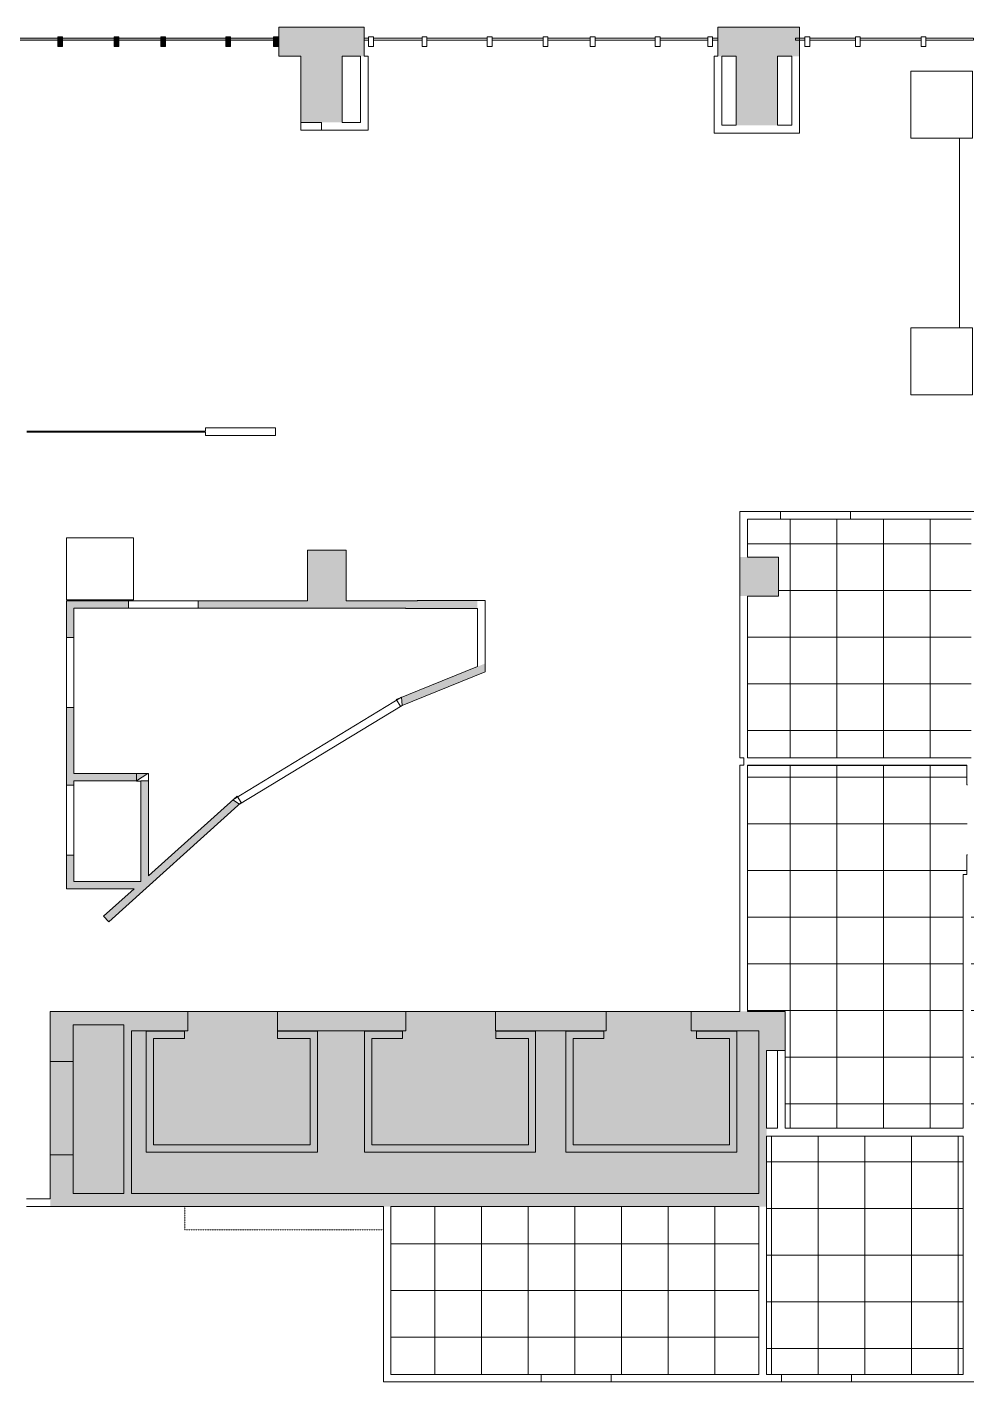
# Model space of a CAD drawing. Header units: inches. Extents: x -674 to 800, y -349 to 915.
# Drawn here: x -67 to 417, y 218 to 914 of the extents above; entities that cross this region are included whole.
import ezdxf

# ---------------------------------------------------------------- set-up
doc = ezdxf.new("R2010")
doc.units = ezdxf.units.IN
doc.header["$MEASUREMENT"] = 0
doc.linetypes.add('Overhead', pattern=[0.15625, 0.09375, -0.0625])
for name, color, linetype, lineweight in [('A-CLNG', 13, 'Continuous', 9), ('A-CLNG-PATT', 13, 'Continuous', 9), ('A-DETL-GENF', 92, 'Continuous', 9), ('A-DETL-THIN', 151, 'Continuous', 9), ('A-GLAZ-CURT', 52, 'Continuous', 13), ('A-GLAZ-CWMG', 51, 'Continuous', 13), ('A-WALL', 113, 'Continuous', 13), ('A-WALL-PATT', 111, 'Continuous', 13), ('I-WALL', 2, 'Continuous', 9), ('Q-CASE', 31, 'Continuous', 9), ('Q-SPCQ', 91, 'Continuous', 9)]:
    doc.layers.add(name, color=color, linetype=linetype, lineweight=lineweight)

# ---------------------------------------------------------------- blocks, each defined once
blk = doc.blocks.new('System Panel - Glazed-1562998-Reflected Ceiling Plan')
at = {"layer": 'A-GLAZ-CURT', "lineweight": 9}
blk.add_hatch(color=55, dxfattribs=at).paths.add_polyline_path([(15.5, 0.75), (15.5, 1.75), (-15.5, 1.75), (-15.5, 0.75)], flags=0)
at = {"layer": 'A-GLAZ-CURT', "color": 7, "lineweight": 20}
for p, q in [((-15.5, 0.75), (-15.5, 1.75)), ((-15.5, 1.75), (15.5, 1.75)), ((15.5, 0.75), (-15.5, 0.75)), ((15.5, 1.75), (15.5, 0.75))]:
    blk.add_line(p, q, dxfattribs=at)
blk = doc.blocks.new('System Panel - Glazed-1563110-Reflected Ceiling Plan')
at = {"layer": 'A-GLAZ-CURT', "lineweight": 9}
blk.add_hatch(color=55, dxfattribs=at).paths.add_polyline_path([(13.25, 0.75), (13.25, 1.75), (-13.25, 1.75), (-13.25, 0.75)], flags=0)
at = {"layer": 'A-GLAZ-CURT', "color": 7, "lineweight": 20}
for p, q in [((-13.25, 0.75), (-13.25, 1.75)), ((-13.25, 1.75), (13.25, 1.75)), ((13.25, 0.75), (-13.25, 0.75)), ((13.25, 1.75), (13.25, 0.75))]:
    blk.add_line(p, q, dxfattribs=at)
blk = doc.blocks.new('System Panel - Glazed-1563109-Reflected Ceiling Plan')
at = {"layer": 'A-GLAZ-CURT', "lineweight": 9}
blk.add_hatch(color=55, dxfattribs=at).paths.add_polyline_path([(10.75, 0.75), (10.75, 1.75), (-10.75, 1.75), (-10.75, 0.75)], flags=0)
at = {"layer": 'A-GLAZ-CURT', "color": 7, "lineweight": 20}
for p, q in [((-10.75, 0.75), (-10.75, 1.75)), ((-10.75, 1.75), (10.75, 1.75)), ((10.75, 0.75), (-10.75, 0.75)), ((10.75, 1.75), (10.75, 0.75))]:
    blk.add_line(p, q, dxfattribs=at)
blk = doc.blocks.new('System Panel - Glazed-1563111-Reflected Ceiling Plan')
at = {"layer": 'A-GLAZ-CURT', "lineweight": 9}
blk.add_hatch(color=55, dxfattribs=at).paths.add_polyline_path([(11, 0.75), (11, 1.75), (-11, 1.75), (-11, 0.75)], flags=0)
at = {"layer": 'A-GLAZ-CURT', "color": 7, "lineweight": 20}
for p, q in [((-11, 0.75), (-11, 1.75)), ((-11, 1.75), (11, 1.75)), ((11, 0.75), (-11, 0.75)), ((11, 1.75), (11, 0.75))]:
    blk.add_line(p, q, dxfattribs=at)
blk = doc.blocks.new('Rectangular Mullion - Rectangular Mullion 1-1562989-Reflected Ceiling Plan')
at = {"layer": 'A-GLAZ-CWMG', "lineweight": 9}
blk.add_hatch(color=55, dxfattribs=at).paths.add_polyline_path([(1.25, 2.5), (1.25, -2.5), (-1.25, -2.5), (-1.25, 2.5)], flags=0)
at = {"layer": 'A-GLAZ-CWMG', "color": 7, "lineweight": 20}
for p, q in [((1.25, 2.5), (-1.25, 2.5)), ((-1.25, 2.5), (-1.25, -2.5)), ((1.25, -2.5), (1.25, 2.5)), ((-1.25, -2.5), (1.25, -2.5))]:
    blk.add_line(p, q, dxfattribs=at)
blk = doc.blocks.new('Upper Cabinet - Standard Upper Cabinet-1638102-Reflected Ceiling Plan')
at = {"layer": 'Q-CASE', "linetype": 'Overhead'}
for p, q in [((-47.26, 0), (-47.26, -12)), ((-47.26, -12), (54.99, -12))]:
    blk.add_line(p, q, dxfattribs=at)
blk = doc.blocks.new('Refrigerator - Default-495183-Reflected Ceiling Plan')
at = {"layer": 'Q-SPCQ'}
for p, q in [((17.25, 15.3), (-17.25, 15.3)), ((-17.25, 15.3), (-17.25, -16.45)), ((17.25, -16.45), (17.25, 15.3)), ((-17.25, -16.45), (17.25, -16.45))]:
    blk.add_line(p, q, dxfattribs=at)
blk = doc.blocks.new('System Panel - Glazed-1615440-Reflected Ceiling Plan')
at = {"layer": 'A-GLAZ-CURT', "color": 7, "lineweight": 20}
for p, q in [((-1.125, 0.75), (-1.125, 1.75)), ((-1.125, 1.75), (1.125, 1.75)), ((1.125, 0.75), (-1.125, 0.75)), ((1.125, 1.75), (1.125, 0.75))]:
    blk.add_line(p, q, dxfattribs=at)
blk = doc.blocks.new('System Panel - Glazed-1563093-Reflected Ceiling Plan')
at = {"layer": 'A-GLAZ-CURT', "color": 7, "lineweight": 20}
for p, q in [((-12.5, 0.75), (-12.5, 1.75)), ((-12.5, 1.75), (12.5, 1.75)), ((12.5, 0.75), (-12.5, 0.75)), ((12.5, 1.75), (12.5, 0.75))]:
    blk.add_line(p, q, dxfattribs=at)
blk = doc.blocks.new('System Panel - Glazed-V1-Reflected Ceiling Plan')
at = {"layer": 'A-GLAZ-CURT', "color": 7, "lineweight": 20}
for p, q in [((-15.5, 0.75), (-15.5, 1.75)), ((-15.5, 1.75), (15.5, 1.75)), ((15.5, 0.75), (-15.5, 0.75)), ((15.5, 1.75), (15.5, 0.75))]:
    blk.add_line(p, q, dxfattribs=at)
blk = doc.blocks.new('System Panel - Glazed-1563094-Reflected Ceiling Plan')
at = {"layer": 'A-GLAZ-CURT', "color": 7, "lineweight": 20}
for p, q in [((-13.125, 0.75), (-13.125, 1.75)), ((-13.125, 1.75), (13.125, 1.75)), ((13.125, 0.75), (-13.125, 0.75)), ((13.125, 1.75), (13.125, 0.75))]:
    blk.add_line(p, q, dxfattribs=at)
blk = doc.blocks.new('System Panel - Glazed-1563095-Reflected Ceiling Plan')
at = {"layer": 'A-GLAZ-CURT', "color": 7, "lineweight": 20}
for p, q in [((-10.875, 0.75), (-10.875, 1.75)), ((-10.875, 1.75), (10.875, 1.75)), ((10.875, 0.75), (-10.875, 0.75)), ((10.875, 1.75), (10.875, 0.75))]:
    blk.add_line(p, q, dxfattribs=at)
blk = doc.blocks.new('System Panel - Glazed-1563096-Reflected Ceiling Plan')
at = {"layer": 'A-GLAZ-CURT', "color": 7, "lineweight": 20}
for p, q in [((-15.5, 0.75), (-15.5, 1.75)), ((-15.5, 1.75), (15.5, 1.75)), ((15.5, 0.75), (-15.5, 0.75)), ((15.5, 1.75), (15.5, 0.75))]:
    blk.add_line(p, q, dxfattribs=at)
blk = doc.blocks.new('System Panel - Glazed-V2-Reflected Ceiling Plan')
at = {"layer": 'A-GLAZ-CURT', "color": 7, "lineweight": 20}
for p, q in [((-12.25, 0.75), (-12.25, 1.75)), ((-12.25, 1.75), (12.25, 1.75)), ((12.25, 0.75), (-12.25, 0.75)), ((12.25, 1.75), (12.25, 0.75))]:
    blk.add_line(p, q, dxfattribs=at)
blk = doc.blocks.new('System Panel - Glazed-1606360-Reflected Ceiling Plan')
at = {"layer": 'A-GLAZ-CURT', "color": 7, "lineweight": 20}
for p, q in [((-1.375, 0.75), (-1.375, 1.75)), ((-1.375, 1.75), (1.375, 1.75)), ((1.375, 0.75), (-1.375, 0.75)), ((1.375, 1.75), (1.375, 0.75))]:
    blk.add_line(p, q, dxfattribs=at)
blk = doc.blocks.new('Rectangular Mullion - Rectangular Mullion 1-V3-Reflected Ceiling Plan')
at = {"layer": 'A-GLAZ-CWMG', "color": 7, "lineweight": 20}
for p, q in [((1.25, 2.5), (-1.25, 2.5)), ((-1.25, 2.5), (-1.25, -2.5)), ((1.25, -2.5), (1.25, 2.5)), ((-1.25, -2.5), (1.25, -2.5))]:
    blk.add_line(p, q, dxfattribs=at)
blk = doc.blocks.new('System Panel - Glazed-1720363-Reflected Ceiling Plan')
at = {"layer": 'A-GLAZ-CURT', "color": 7, "lineweight": 20}
for p, q in [((-2.375, 0.75), (-2.375, 1.75)), ((-2.375, 1.75), (2.375, 1.75)), ((2.375, 0.75), (-2.375, 0.75)), ((2.375, 1.75), (2.375, 0.75))]:
    blk.add_line(p, q, dxfattribs=at)
blk = doc.blocks.new('System Panel - Glazed-V4-Reflected Ceiling Plan')
at = {"layer": 'A-GLAZ-CURT', "color": 7, "lineweight": 20}
for p, q in [((-11.75, 0.75), (-11.75, 1.75)), ((-11.75, 1.75), (11.75, 1.75)), ((11.75, 0.75), (-11.75, 0.75)), ((11.75, 1.75), (11.75, 0.75))]:
    blk.add_line(p, q, dxfattribs=at)
blk = doc.blocks.new('System Panel - Glazed-V5-Reflected Ceiling Plan')
at = {"layer": 'A-GLAZ-CURT', "color": 7, "lineweight": 20}
for p, q in [((-15.625, 0.75), (-15.625, 1.75)), ((-15.625, 1.75), (15.625, 1.75)), ((15.625, 0.75), (-15.625, 0.75)), ((15.625, 1.75), (15.625, 0.75))]:
    blk.add_line(p, q, dxfattribs=at)

msp = doc.modelspace()

# ---------------------------------------------------------------- hatches: boundary and pattern name
at = {"layer": 'A-CLNG-PATT', "lineweight": 13}
h = msp.add_hatch(dxfattribs=at)
h.set_pattern_fill('FP_7', color=256, style=0, pattern_type=2)
h.set_pattern_definition([(90, (421.663, 504.81), (24, -1e-15), []), (0, (421.663, 504.81), (0, -24), [])])
h.paths.add_polyline_path([(323.16, 348.22), (414.79, 348.22), (414.79, 478.78), (416.54, 478.78), (416.54, 488.78), (416.79, 488.78), (416.79, 524.78), (416.54, 524.78), (416.54, 534.78), (303.79, 534.78), (303.79, 408.26), (323.16, 408.26), (323.16, 388.26)], flags=0)
h.paths.add_polyline_path([(538.54, 348.22), (538.54, 381.9), (521.79, 381.9), (521.79, 401.9), (538.54, 401.9), (538.54, 474.9), (418.79, 474.9), (418.79, 348.22), (521.79, 348.22)], flags=0)
h.paths.add_polyline_path([(539.04, 538.65), (539.54, 538.65), (539.54, 621.9), (539.04, 621.9), (539.04, 578.78), (538.54, 578.78), (538.54, 621.9), (521.79, 621.9), (521.79, 641.9), (537.79, 641.9), (537.79, 661.4), (422.79, 661.4), (422.79, 538.65), (538.54, 538.65), (538.54, 542.78), (539.04, 542.78), (539.04, 541)], flags=0)
h.paths.add_polyline_path([(416.54, 538.65), (418.79, 538.65), (418.79, 661.4), (303.79, 661.4), (303.79, 641.9), (319.79, 641.9), (319.79, 621.9), (303.79, 621.9), (303.79, 538.65), (414.79, 538.65)], flags=0)
h.paths.add_polyline_path([(515.79, 629.9), (515.01, 630.01), (514.29, 630.31), (513.67, 630.78), (513.19, 631.4), (512.89, 632.13), (512.79, 632.9), (512.89, 633.68), (513.19, 634.4), (513.67, 635.03), (514.29, 635.5), (515.01, 635.8), (515.79, 635.9), (516.56, 635.8), (517.29, 635.5), (517.91, 635.03), (518.39, 634.4), (518.69, 633.68), (518.79, 632.9), (518.69, 632.13), (518.39, 631.4), (517.91, 630.78), (517.29, 630.31), (516.56, 630.01)], flags=0)
h = msp.add_hatch(dxfattribs=at)
h.set_pattern_fill('FP_2', color=256, style=0, pattern_type=2)
h.set_pattern_definition([(90, (364.163, 282.873), (24, -1e-15), []), (0, (364.163, 282.873), (0, -24), [])])
h.paths.add_polyline_path([(414.79, 221.53), (414.79, 344.22), (313.54, 344.22), (313.54, 221.53), (357.29, 221.53)], flags=0)
h = msp.add_hatch(dxfattribs=at)
h.set_pattern_fill('FP_3', color=256, style=0, pattern_type=2)
h.set_pattern_definition([(0, (214.91, 264.717), (0, -24), []), (270, (214.91, 264.717), (-24, -1e-15), [])])
h.paths.add_polyline_path([(197.54, 221.53), (309.54, 221.53), (309.54, 307.9), (120.28, 307.9), (120.28, 221.53)], flags=0)
at = {"layer": 'A-DETL-GENF'}
h = msp.add_hatch(color=9, dxfattribs=at)
h.paths.add_polyline_path([(127.93, 314.65), (309.54, 314.65), (309.54, 398.26), (274.68, 398.26), (274.68, 408.26), (231.09, 408.26), (231.09, 398.26), (174.09, 398.26), (174.09, 408.26), (127.93, 408.26), (127.93, 398.26), (61.93, 398.26), (61.93, 408.26), (15.75, 408.26), (15.75, 398.26), (-13.25, 398.26), (-13.25, 314.65), (120.28, 314.65)], flags=0)
h.paths.add_polyline_path([(-43.29, 314.65), (-17.25, 314.65), (-17.25, 401.43), (-43.29, 401.43), (-43.29, 382.54), (-55.04, 382.54), (-55.04, 334.54), (-43.29, 334.54)], flags=0)
h.paths.add_polyline_path([(231.09, 335.94), (210.24, 335.94), (210.24, 398.19), (229.88, 398.19), (229.88, 394.44), (213.99, 394.44), (213.99, 339.69), (294.57, 339.69), (294.57, 394.44), (277.44, 394.44), (277.44, 398.19), (298.32, 398.19), (298.32, 335.94), (272.52, 335.94)], flags=0)
h.paths.add_polyline_path([(127.93, 335.94), (106.65, 335.94), (106.65, 398.19), (126.29, 398.19), (126.29, 394.44), (110.4, 394.44), (110.4, 339.69), (190.98, 339.69), (190.98, 394.44), (174.29, 394.44), (174.29, 398.19), (194.73, 398.19), (194.73, 335.94), (174.09, 335.94)], flags=0)
h.paths.add_polyline_path([(60.8, 335.94), (-5.67, 335.94), (-5.67, 398.19), (13.97, 398.19), (13.97, 394.44), (-1.92, 394.44), (-1.92, 339.69), (78.66, 339.69), (78.66, 394.44), (61.97, 394.44), (61.97, 398.19), (82.41, 398.19), (82.41, 335.94), (61.93, 335.94)], flags=0)
h.paths.add_polyline_path([(-55.04, 408.18), (-17.25, 408.18), (-17.25, 408.26), (-55.04, 408.26)], flags=0)
at = {"layer": 'A-WALL-PATT'}
for points in [[(106.54, 899.47), (106.54, 914.47), (62.54, 914.47), (62.54, 899.47), (104.54, 899.47)], [(326.54, 899.47), (330.54, 899.47), (330.54, 914.47), (288.54, 914.47), (288.54, 899.47), (319.16, 899.47)], [(95.16, 865.47), (95.16, 899.47), (73.91, 899.47), (73.91, 865.47)], [(319.16, 863.97), (319.16, 899.47), (297.91, 899.47), (297.91, 863.97)], [(97.29, 619.4), (97.29, 645.53), (77.29, 645.53), (77.29, 619.4)], [(319.79, 621.9), (319.79, 641.9), (299.79, 641.9), (299.79, 621.9), (303.79, 621.9)], [(127.91, 615.53), (164.74, 615.53), (164.74, 619.53), (133.95, 619.53), (127.71, 615.53)], [(-42.96, 526.81), (-10.65, 526.81), (-4.8, 530.56), (-42.96, 530.56)], [(-7.7, 475.15), (-4.44, 478.09), (-4.44, 526.81), (-8.44, 526.81), (-8.44, 475.15), (-8.17, 475.15)], [(-11.87, 471.4), (-7.7, 475.15), (-46.71, 475.15), (-46.71, 471.4), (-12.93, 471.4)], [(-43.29, 401.43), (-17.25, 401.43), (-17.25, 408.18), (-55.06, 408.18), (-55.04, 401.43), (-45.06, 401.43)], [(-17.25, 314.65), (-13.25, 314.65), (-13.25, 408.26), (-17.25, 408.26), (-17.25, 314.86)], [(-13.25, 398.26), (15.75, 398.26), (15.75, 408.26), (-13.25, 408.26), (-13.25, 401.43)], [(116.53, 398.26), (127.93, 398.26), (127.93, 408.26), (61.93, 408.26), (61.93, 398.26)], [(231.09, 398.26), (231.09, 408.26), (174.09, 408.26), (174.09, 398.26)], [(309.54, 398.26), (309.54, 408.26), (274.68, 408.26), (274.68, 398.26), (303.79, 398.26)], [(309.54, 388.26), (323.16, 388.26), (323.16, 408.26), (309.54, 408.26), (309.54, 398.26)], [(-5.67, 335.94), (-1.92, 335.94), (-1.92, 398.19), (-5.67, 398.19)], [(13.97, 394.44), (13.97, 398.19), (-1.92, 398.19), (-1.92, 394.44)], [(78.66, 394.44), (78.66, 398.19), (61.97, 398.19), (61.97, 394.44)], [(82.41, 339.69), (82.41, 398.19), (78.66, 398.19), (78.66, 339.69)], [(116.53, 394.44), (126.29, 394.44), (126.29, 398.19), (106.65, 398.19), (106.65, 394.44), (110.4, 394.44)], [(190.98, 394.44), (190.98, 398.19), (174.29, 398.19), (174.29, 394.44)], [(194.73, 339.69), (194.73, 398.19), (190.98, 398.19), (190.98, 339.69)], [(213.99, 394.44), (229.88, 394.44), (229.88, 398.19), (210.24, 398.19), (210.24, 394.44)], [(294.57, 394.44), (294.57, 398.19), (277.44, 398.19), (277.44, 394.44)], [(294.57, 339.69), (298.32, 339.69), (298.32, 398.19), (294.57, 398.19), (294.57, 394.44)], [(106.65, 335.94), (110.4, 335.94), (110.4, 394.44), (106.65, 394.44), (106.65, 339.69)], [(210.24, 335.94), (213.99, 335.94), (213.99, 394.44), (210.24, 394.44), (210.24, 339.69)], [(309.54, 314.65), (313.54, 314.65), (313.54, 388.26), (309.54, 388.26), (309.54, 344.22)], [(60.8, 335.94), (82.41, 335.94), (82.41, 339.69), (-1.92, 339.69), (-1.92, 335.94), (43.26, 335.94)], [(127.93, 335.94), (194.73, 335.94), (194.73, 339.69), (110.4, 339.69), (110.4, 335.94), (120.28, 335.94)], [(272.52, 335.94), (298.32, 335.94), (298.32, 339.69), (213.99, 339.69), (213.99, 335.94), (231.09, 335.94)], [(116.53, 307.9), (313.54, 307.9), (313.54, 314.65), (-43.29, 314.65), (-43.29, 307.9), (60.8, 307.9)]]:
    msp.add_hatch(color=8, dxfattribs=at).paths.add_polyline_path(points, flags=0)
h = msp.add_hatch(color=8, dxfattribs=at)
h.paths.add_polyline_path([(-45.06, 475.15), (-42.96, 475.15), (-42.96, 488.68), (-46.71, 488.68), (-46.71, 475.15)], flags=0)
h.paths.add_polyline_path([(-42.96, 524.68), (-42.96, 564.53), (-46.71, 564.53), (-46.71, 524.68), (-45.06, 524.68)], flags=0)
h.paths.add_polyline_path([(-42.96, 600.53), (-42.96, 619.4), (-46.71, 619.4), (-46.71, 600.53), (-45.06, 600.53)], flags=0)
h = msp.add_hatch(color=8, dxfattribs=at)
h.paths.add_polyline_path([(125.15, 615.65), (127.91, 615.65), (133.76, 619.4), (21.16, 619.4), (21.16, 615.65), (122.96, 615.65)], flags=0)
h.paths.add_polyline_path([(-14.84, 615.65), (-14.84, 619.4), (-42.96, 619.4), (-42.96, 615.65), (-24.88, 615.65)], flags=0)
h = msp.add_hatch(color=8, dxfattribs=at)
h.paths.add_polyline_path([(125.77, 569.84), (122.96, 568.7), (123.22, 568.29), (125.15, 569.47)], flags=0)
h.paths.add_polyline_path([(126.12, 565.67), (168.74, 582.89), (168.74, 587.2), (125.77, 569.84), (126.11, 565.77)], flags=0)
h = msp.add_hatch(color=8, dxfattribs=at)
h.paths.add_polyline_path([(38.97, 517.17), (41.36, 518.63), (41.08, 519.07)], flags=0)
h.paths.add_polyline_path([(-24.88, 454.3), (42.36, 514.85), (38.97, 517.17), (-27.56, 457.27)], flags=0)
h = msp.add_hatch(color=8, dxfattribs=at)
h.paths.add_polyline_path([(-43.29, 307.9), (-43.29, 334.54), (-55.04, 334.54), (-55.04, 307.9), (-45.06, 307.9)], flags=0)
h.paths.add_polyline_path([(-45.06, 382.54), (-43.29, 382.54), (-43.29, 401.43), (-55.04, 401.43), (-55.04, 382.54)], flags=0)

# ---------------------------------------------------------------- linework, layer by layer
at = {"layer": 'A-CLNG', "lineweight": 13}
for p, q in [((303.79, 534.78), (416.54, 534.78)), ((233.54, 221.53), (197.54, 221.53))]:
    msp.add_line(p, q, dxfattribs=at)
at = {"layer": 'A-DETL-THIN'}
for p, q in [((-17.25, 408.26), (-55.04, 408.26)), ((-55.04, 408.26), (-55.04, 408.18)), ((61.93, 408.26), (15.75, 408.26)), ((174.09, 408.26), (127.93, 408.26)), ((274.68, 408.26), (231.09, 408.26)), ((-55.04, 382.54), (-55.04, 334.54))]:
    msp.add_line(p, q, dxfattribs=at)
at = {"layer": 'A-WALL', "color": 7, "lineweight": 20}
for p, q in [((62.54, 914.47), (106.54, 914.47)), ((62.54, 899.47), (62.54, 914.47)), ((106.54, 914.47), (106.54, 899.47)), ((288.54, 914.47), (330.54, 914.47)), ((288.54, 899.47), (288.54, 914.47)), ((330.54, 914.47), (330.54, 859.97)), ((73.91, 899.47), (62.54, 899.47)), ((73.91, 861.47), (73.91, 899.47)), ((104.54, 899.47), (95.16, 899.47)), ((95.16, 899.47), (95.16, 865.47)), ((104.54, 865.47), (104.54, 899.47)), ((106.54, 899.47), (108.54, 899.47)), ((108.54, 899.47), (108.54, 861.47)), ((286.54, 859.97), (286.54, 899.47)), ((286.54, 899.47), (288.54, 899.47)), ((297.91, 899.47), (290.54, 899.47)), ((290.54, 899.47), (290.54, 863.97)), ((297.91, 863.97), (297.91, 899.47)), ((326.54, 899.47), (319.16, 899.47)), ((319.16, 899.47), (319.16, 863.97)), ((326.54, 863.97), (326.54, 899.47)), ((73.91, 865.47), (84.54, 865.47)), ((84.54, 865.47), (84.54, 861.47)), ((95.16, 865.47), (104.54, 865.47)), ((290.54, 863.97), (297.91, 863.97)), ((319.16, 863.97), (326.54, 863.97)), ((108.54, 861.47), (73.91, 861.47)), ((330.54, 859.97), (286.54, 859.97)), ((412.79, 759.78), (412.79, 857.28)), ((24.79, 706.64), (24.79, 708.39)), ((24.79, 708.39), (60.79, 708.39)), ((24.79, 704.39), (24.79, 706.14)), ((60.79, 704.39), (24.79, 704.39)), ((60.79, 708.39), (60.79, 704.39)), ((299.79, 538.65), (299.79, 665.4)), ((299.79, 665.4), (320.79, 665.4)), ((320.79, 665.4), (320.79, 661.4)), ((356.79, 661.4), (356.79, 665.4)), ((356.79, 665.4), (420.54, 665.4)), ((320.79, 661.4), (303.79, 661.4)), ((303.79, 661.4), (303.79, 641.9)), ((418.79, 661.4), (356.79, 661.4)), ((77.29, 619.4), (77.29, 645.53)), ((77.29, 645.53), (97.29, 645.53)), ((97.29, 645.53), (97.29, 619.4)), ((303.79, 641.9), (319.79, 641.9)), ((319.79, 641.9), (319.79, 621.9)), ((319.79, 621.9), (303.79, 621.9)), ((303.79, 621.9), (303.79, 538.65)), ((-46.71, 600.53), (-46.71, 619.4)), ((-46.71, 619.4), (77.29, 619.4)), ((-42.96, 615.65), (-42.96, 600.53)), ((127.91, 615.65), (-42.96, 615.65)), ((97.29, 619.4), (133.76, 619.4)), ((127.71, 615.53), (127.91, 615.65)), ((164.74, 615.53), (127.71, 615.53)), ((133.76, 619.4), (133.95, 619.53)), ((133.95, 619.53), (168.74, 619.53)), ((164.74, 585.59), (164.74, 615.53)), ((168.74, 619.53), (168.74, 582.89)), ((-42.96, 600.53), (-46.71, 600.53)), ((122.96, 568.7), (164.74, 585.59)), ((168.74, 582.89), (125.15, 565.28)), ((-46.71, 524.68), (-46.71, 564.53)), ((-46.71, 564.53), (-42.96, 564.53)), ((-42.96, 564.53), (-42.96, 530.56)), ((38.97, 517.17), (125.77, 569.84)), ((126.12, 565.67), (42.36, 514.85)), ((125.15, 565.28), (122.96, 568.7)), ((125.77, 569.84), (126.12, 565.67)), ((301.79, 538.65), (299.79, 538.65)), ((301.79, 534.9), (301.79, 538.65)), ((303.79, 538.65), (418.79, 538.65)), ((-42.96, 530.56), (-4.44, 530.56)), ((-10.69, 530.68), (-8.44, 530.68)), ((-10.69, 526.68), (-10.69, 530.68)), ((-4.8, 530.56), (-10.65, 526.81)), ((-8.44, 530.68), (-8.44, 530.56)), ((-4.44, 530.56), (-4.44, 478.09)), ((299.79, 408.26), (299.79, 534.9)), ((299.79, 534.9), (301.79, 534.9)), ((416.54, 534.9), (303.79, 534.9)), ((303.79, 534.9), (303.79, 408.26)), ((-42.96, 524.68), (-46.71, 524.68)), ((-42.96, 526.81), (-42.96, 524.68)), ((-10.65, 526.81), (-42.96, 526.81)), ((-8.44, 526.68), (-10.69, 526.68)), ((-8.44, 526.81), (-4.44, 526.81)), ((-8.44, 475.15), (-8.44, 526.68)), ((43.26, 515.66), (-24.88, 454.3)), ((-4.44, 478.09), (41.08, 519.07)), ((42.36, 514.85), (38.97, 517.17)), ((41.08, 519.07), (43.26, 515.66)), ((-46.71, 471.4), (-46.71, 488.68)), ((-46.71, 488.68), (-42.96, 488.68)), ((-42.96, 488.68), (-42.96, 475.15)), ((-42.96, 475.15), (-8.44, 475.15)), ((414.79, 348.22), (414.79, 478.78)), ((414.79, 478.78), (416.54, 478.78)), ((-11.87, 471.4), (-46.71, 471.4)), ((-27.56, 457.27), (-11.87, 471.4)), ((-24.88, 454.3), (-27.56, 457.27)), ((-55.06, 408.18), (-17.25, 408.18)), ((-55.06, 401.43), (-55.06, 408.18)), ((-17.25, 408.18), (-17.25, 408.26)), ((-17.25, 408.26), (15.75, 408.26)), ((15.75, 408.26), (15.75, 398.26)), ((61.93, 398.26), (61.93, 408.26)), ((61.93, 408.26), (127.93, 408.26)), ((127.93, 408.26), (127.93, 398.26)), ((174.09, 398.26), (174.09, 408.26)), ((174.09, 408.26), (231.09, 408.26)), ((231.09, 408.26), (231.09, 398.26)), ((274.68, 398.26), (274.68, 408.26)), ((274.68, 408.26), (299.79, 408.26)), ((303.79, 408.26), (323.16, 408.26)), ((323.16, 408.26), (323.16, 348.22)), ((-55.04, 401.43), (-55.06, 401.43)), ((-55.04, 382.54), (-55.04, 401.43)), ((-43.29, 401.43), (-43.29, 382.54)), ((-17.25, 401.43), (-43.29, 401.43)), ((-17.25, 314.65), (-17.25, 401.43)), ((-13.25, 398.26), (-13.25, 314.65)), ((15.75, 398.26), (-13.25, 398.26)), ((-5.67, 335.94), (-5.67, 398.19)), ((-5.67, 398.19), (13.97, 398.19)), ((13.97, 398.19), (13.97, 394.44)), ((127.93, 398.26), (61.93, 398.26)), ((61.97, 398.19), (82.41, 398.19)), ((61.97, 394.44), (61.97, 398.19)), ((82.41, 398.19), (82.41, 335.94)), ((106.65, 398.19), (126.29, 398.19)), ((106.65, 335.94), (106.65, 398.19)), ((126.29, 398.19), (126.29, 394.44)), ((231.09, 398.26), (174.09, 398.26)), ((174.29, 398.19), (194.73, 398.19)), ((174.29, 394.44), (174.29, 398.19)), ((194.73, 398.19), (194.73, 335.94)), ((210.24, 398.19), (229.88, 398.19)), ((210.24, 335.94), (210.24, 398.19)), ((229.88, 398.19), (229.88, 394.44)), ((309.54, 398.26), (274.68, 398.26)), ((277.44, 398.19), (298.32, 398.19)), ((277.44, 394.44), (277.44, 398.19)), ((298.32, 398.19), (298.32, 335.94)), ((309.54, 314.65), (309.54, 398.26)), ((-1.92, 394.44), (-1.92, 339.69)), ((13.97, 394.44), (-1.92, 394.44)), ((78.66, 394.44), (61.97, 394.44)), ((78.66, 339.69), (78.66, 394.44)), ((126.29, 394.44), (110.4, 394.44)), ((110.4, 394.44), (110.4, 339.69)), ((190.98, 394.44), (174.29, 394.44)), ((190.98, 339.69), (190.98, 394.44)), ((229.88, 394.44), (213.99, 394.44)), ((213.99, 394.44), (213.99, 339.69)), ((294.57, 394.44), (277.44, 394.44)), ((294.57, 339.69), (294.57, 394.44)), ((313.54, 388.26), (313.54, 348.22)), ((313.54, 388.26), (323.16, 388.26)), ((319.16, 348.22), (319.16, 388.26)), ((-43.29, 382.54), (-55.04, 382.54)), ((313.54, 348.22), (319.16, 348.22)), ((414.79, 344.22), (313.54, 344.22)), ((313.54, 344.22), (313.54, 221.53)), ((323.16, 348.22), (414.79, 348.22)), ((414.79, 221.53), (414.79, 344.22)), ((-55.04, 311.9), (-55.04, 334.54)), ((-55.04, 334.54), (-43.29, 334.54)), ((-43.29, 334.54), (-43.29, 314.65)), ((82.41, 335.94), (-5.67, 335.94)), ((-1.92, 339.69), (78.66, 339.69)), ((194.73, 335.94), (106.65, 335.94)), ((110.4, 339.69), (190.98, 339.69)), ((298.32, 335.94), (210.24, 335.94)), ((213.99, 339.69), (294.57, 339.69)), ((-43.29, 314.65), (-17.25, 314.65)), ((-13.25, 314.65), (309.54, 314.65)), ((-67.21, 311.9), (-55.04, 311.9)), ((116.53, 307.9), (-67.21, 307.9)), ((116.53, 217.78), (116.53, 307.9)), ((309.54, 307.9), (120.28, 307.9)), ((120.28, 307.9), (120.28, 221.53)), ((309.54, 221.53), (309.54, 307.9)), ((197.54, 217.78), (116.53, 217.78)), ((120.28, 221.53), (197.54, 221.53)), ((197.54, 221.53), (197.54, 217.78)), ((233.54, 221.53), (309.54, 221.53)), ((233.54, 217.78), (233.54, 221.53)), ((321.29, 217.78), (233.54, 217.78)), ((313.54, 221.53), (321.29, 221.53)), ((321.29, 221.53), (321.29, 217.78)), ((357.29, 221.53), (414.79, 221.53)), ((357.29, 217.78), (357.29, 221.53)), ((541.79, 217.78), (357.29, 217.78))]:
    msp.add_line(p, q, dxfattribs=at)
at = {"layer": 'A-WALL'}
for p, q in [((356.79, 665.4), (320.79, 665.4)), ((320.79, 661.4), (356.79, 661.4)), ((-14.84, 619.4), (-14.84, 615.65)), ((21.16, 615.65), (21.16, 619.4)), ((-46.71, 600.53), (-46.71, 564.53)), ((-42.96, 564.53), (-42.96, 600.53)), ((-46.71, 524.68), (-46.71, 488.68)), ((-42.96, 488.68), (-42.96, 524.68)), ((-55.04, 382.54), (-55.04, 334.54)), ((-43.29, 334.54), (-43.29, 382.54)), ((197.54, 217.78), (233.54, 217.78)), ((357.29, 221.53), (321.29, 221.53)), ((321.29, 217.78), (357.29, 217.78))]:
    msp.add_line(p, q, dxfattribs=at)
at = {"layer": 'I-WALL', "color": 7, "lineweight": 20}
for p, q in [((-67.07, 706.64), (24.79, 706.64)), ((24.79, 706.14), (-67.07, 706.14)), ((416.54, 524.78), (416.54, 534.9)), ((417.04, 524.78), (416.54, 524.78)), ((416.54, 478.78), (416.54, 488.78)), ((416.54, 488.78), (417.04, 488.78))]:
    msp.add_line(p, q, dxfattribs=at)

# ---------------------------------------------------------------- block references
at = {"layer": 'A-GLAZ-CURT', "lineweight": 9}
for name, p in [('System Panel - Glazed-1562998-Reflected Ceiling Plan', (-66.71, 906.97)), ('System Panel - Glazed-1563110-Reflected Ceiling Plan', (-35.46, 906.97)), ('System Panel - Glazed-1563109-Reflected Ceiling Plan', (-8.96, 906.97)), ('System Panel - Glazed-1562998-Reflected Ceiling Plan', (19.79, 906.97)), ('System Panel - Glazed-1563111-Reflected Ceiling Plan', (48.79, 906.97)), ('System Panel - Glazed-1615440-Reflected Ceiling Plan', (107.66, 906.97)), ('System Panel - Glazed-1563093-Reflected Ceiling Plan', (123.79, 906.97)), ('System Panel - Glazed-V1-Reflected Ceiling Plan', (154.29, 906.97)), ('System Panel - Glazed-1563094-Reflected Ceiling Plan', (185.41, 906.97)), ('System Panel - Glazed-1563095-Reflected Ceiling Plan', (211.91, 906.97)), ('System Panel - Glazed-1563096-Reflected Ceiling Plan', (240.79, 906.97)), ('System Panel - Glazed-V2-Reflected Ceiling Plan', (271.04, 906.97)), ('System Panel - Glazed-1606360-Reflected Ceiling Plan', (287.16, 906.97)), ('System Panel - Glazed-1720363-Reflected Ceiling Plan', (330.91, 906.97)), ('System Panel - Glazed-V4-Reflected Ceiling Plan', (347.54, 906.97)), ('System Panel - Glazed-V5-Reflected Ceiling Plan', (377.41, 906.97)), ('System Panel - Glazed-V2-Reflected Ceiling Plan', (407.79, 906.97))]:
    msp.add_blockref(name, p, dxfattribs=at)
at = {"layer": 'A-GLAZ-CWMG', "lineweight": 9, "extrusion": (0, 0, -1), "rotation": 180}
for name, p in [('Rectangular Mullion - Rectangular Mullion 1-1562989-Reflected Ceiling Plan', (49.96, 906.97)), ('Rectangular Mullion - Rectangular Mullion 1-1562989-Reflected Ceiling Plan', (20.96, 906.97)), ('Rectangular Mullion - Rectangular Mullion 1-1562989-Reflected Ceiling Plan', (-3.04, 906.97)), ('Rectangular Mullion - Rectangular Mullion 1-1562989-Reflected Ceiling Plan', (-36.54, 906.97)), ('Rectangular Mullion - Rectangular Mullion 1-1562989-Reflected Ceiling Plan', (-61.04, 906.97)), ('Rectangular Mullion - Rectangular Mullion 1-V3-Reflected Ceiling Plan', (-110.04, 906.97)), ('Rectangular Mullion - Rectangular Mullion 1-V3-Reflected Ceiling Plan', (-137.54, 906.97)), ('Rectangular Mullion - Rectangular Mullion 1-V3-Reflected Ceiling Plan', (-171.04, 906.97)), ('Rectangular Mullion - Rectangular Mullion 1-V3-Reflected Ceiling Plan', (-199.79, 906.97)), ('Rectangular Mullion - Rectangular Mullion 1-V3-Reflected Ceiling Plan', (-224.04, 906.97)), ('Rectangular Mullion - Rectangular Mullion 1-V3-Reflected Ceiling Plan', (-257.54, 906.97)), ('Rectangular Mullion - Rectangular Mullion 1-V3-Reflected Ceiling Plan', (-284.54, 906.97)), ('Rectangular Mullion - Rectangular Mullion 1-V3-Reflected Ceiling Plan', (-334.54, 906.97)), ('Rectangular Mullion - Rectangular Mullion 1-V3-Reflected Ceiling Plan', (-360.54, 906.97)), ('Rectangular Mullion - Rectangular Mullion 1-V3-Reflected Ceiling Plan', (-394.29, 906.97))]:
    msp.add_blockref(name, p, dxfattribs=at)
at = {"layer": 'Q-CASE', "lineweight": 13}
msp.add_blockref('Upper Cabinet - Standard Upper Cabinet-1638102-Reflected Ceiling Plan', (61.54, 307.9), dxfattribs=at)
at = {"layer": 'Q-SPCQ', "rotation": 90.00000000000006}
for p in [(403.09, 874.53), (403.09, 742.53)]:
    msp.add_blockref('Refrigerator - Default-495183-Reflected Ceiling Plan', p, dxfattribs=at)
at = {"layer": 'Q-SPCQ'}
msp.add_blockref('Refrigerator - Default-495183-Reflected Ceiling Plan', (-29.46, 636.48), dxfattribs=at)

doc.saveas('drawing.dxf')
